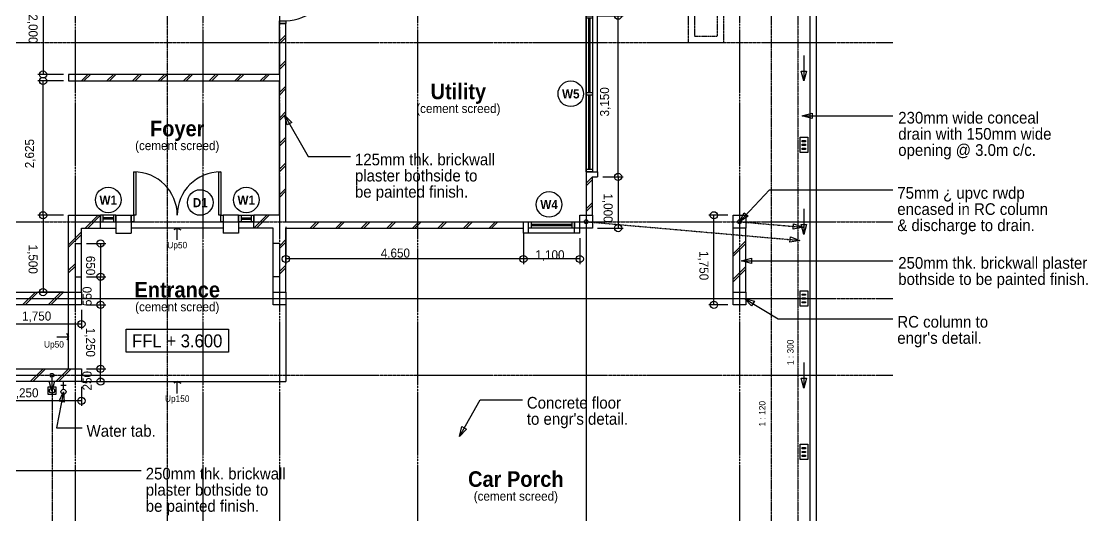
# Model space of a CAD drawing. Header units: inches. Extents: x 1543 to 314687, y -56168 to -771.
# Drawn here: x 20012 to 40874, y -24015 to -14356 of the extents above; entities that cross this region are included whole.
import ezdxf

# ---------------------------------------------------------------- set-up
doc = ezdxf.new("R2010")
doc.units = ezdxf.units.IN
doc.header["$MEASUREMENT"] = 0
for name, pattern in [('PC_DASH_2', [0.638889, 0.277778, -0.083333, 0.055556, -0.083333, 0.055556, -0.083333]), ('PC_DASH_3', [0.069444, 0.027778, -0.041667]), ('PC_DASH_4', [0.055556, 0.027778, -0.027778])]:
    doc.linetypes.add(name, pattern=pattern)
for name, color, linetype in [('Boundary Line', 7, 'Continuous'), ('Existing works', 7, 'Continuous'), ('Grid Line', 7, 'Continuous'), ('Ground Floor Plan', 7, 'Continuous'), ('Text', 7, 'Continuous')]:
    doc.layers.add(name, color=color, linetype=linetype)

# ---------------------------------------------------------------- blocks, each defined once
blk = doc.blocks.new('PD_914119')
at = {"layer": 'Grid Line', "color": 12, "true_color": 0xdc0806}
blk.add_line((33562, -19896), (33562, -18146), dxfattribs=at)
for centre in [(33562, -18146), (33562, -19896)]:
    blk.add_circle(centre, 70.6, dxfattribs=at)
at = {"layer": 'Grid Line', "color": 7, "insert": (33456, -19129), "char_height": 177.49, "width": 635, "attachment_point": 2, "rotation": 270}
blk.add_mtext('\\pxsm0.83;\\fHelvetica|b0|i0|c0|p177.4913;\\W0.92;1,750', dxfattribs=at)
blk = doc.blocks.new('PD_914118')
at = {"layer": 'Grid Line', "color": 12, "true_color": 0xdc0806}
for p, q in [((33837, -18146), (33462, -18146)), ((33837, -19896), (33462, -19896))]:
    blk.add_line(p, q, dxfattribs=at)
at = {"layer": 'Grid Line'}
blk.add_blockref('PD_914119', (0, 0), dxfattribs=at)
blk = doc.blocks.new('PD_914133')
at = {"layer": 'Grid Line', "color": 12, "true_color": 0xdc0806}
blk.add_line((21562, -19896), (21562, -19346), dxfattribs=at)
for centre in [(21562, -19346), (21562, -19896)]:
    blk.add_circle(centre, 70.6, dxfattribs=at)
at = {"layer": 'Grid Line', "color": 7, "insert": (21209, -19729), "char_height": 177.49, "width": 423.33, "attachment_point": 2, "rotation": 90}
blk.add_mtext('\\pxsm0.83;\\fHelvetica|b0|i0|c0|p177.4913;\\W0.92;550', dxfattribs=at)
blk = doc.blocks.new('PD_914132')
at = {"layer": 'Grid Line', "color": 12, "true_color": 0xdc0806}
for p, q in [((21287, -19346), (21662, -19346)), ((21287, -19896), (21662, -19896))]:
    blk.add_line(p, q, dxfattribs=at)
at = {"layer": 'Grid Line'}
blk.add_blockref('PD_914133', (0, 0), dxfattribs=at)
blk = doc.blocks.new('PD_914135')
at = {"layer": 'Grid Line', "color": 12, "true_color": 0xdc0806}
blk.add_line((21187, -20271), (19437, -20271), dxfattribs=at)
for centre in [(19437, -20271), (21187, -20271)]:
    blk.add_circle(centre, 70.6, dxfattribs=at)
at = {"layer": 'Grid Line', "color": 7, "insert": (20312, -20026), "char_height": 177.49, "width": 635, "attachment_point": 2}
blk.add_mtext('\\pxsm0.83;\\fHelvetica|b0|i0|c0|p177.4913;\\W0.92;1,750', dxfattribs=at)
blk = doc.blocks.new('PD_914134')
at = {"layer": 'Grid Line', "color": 12, "true_color": 0xdc0806}
for p, q in [((19437, -19996), (19437, -20371)), ((21187, -19996), (21187, -20371))]:
    blk.add_line(p, q, dxfattribs=at)
at = {"layer": 'Grid Line'}
blk.add_blockref('PD_914135', (0, 0), dxfattribs=at)
blk = doc.blocks.new('PD_914137')
at = {"layer": 'Grid Line', "color": 12, "true_color": 0xdc0806}
blk.add_line((21562, -18696), (21562, -19346), dxfattribs=at)
for centre in [(21562, -18696), (21562, -19346)]:
    blk.add_circle(centre, 70.6, dxfattribs=at)
at = {"layer": 'Grid Line', "color": 7, "insert": (21456, -19129), "char_height": 177.49, "width": 423.33, "attachment_point": 2, "rotation": 270}
blk.add_mtext('\\pxsm0.83;\\fHelvetica|b0|i0|c0|p177.4913;\\W0.92;650', dxfattribs=at)
blk = doc.blocks.new('PD_914136')
at = {"layer": 'Grid Line', "color": 12, "true_color": 0xdc0806}
for p, q in [((21287, -18696), (21662, -18696)), ((21287, -19346), (21662, -19346))]:
    blk.add_line(p, q, dxfattribs=at)
at = {"layer": 'Grid Line'}
blk.add_blockref('PD_914137', (0, 0), dxfattribs=at)
blk = doc.blocks.new('PD_914139')
at = {"layer": 'Grid Line', "color": 12, "true_color": 0xdc0806}
blk.add_line((21562, -19896), (21562, -21146), dxfattribs=at)
for centre in [(21562, -19896), (21562, -21146)]:
    blk.add_circle(centre, 70.6, dxfattribs=at)
at = {"layer": 'Grid Line', "color": 7, "insert": (21456, -20629), "char_height": 177.49, "width": 635, "attachment_point": 2, "rotation": 270}
blk.add_mtext('\\pxsm0.83;\\fHelvetica|b0|i0|c0|p177.4913;\\W0.92;1,250', dxfattribs=at)
blk = doc.blocks.new('PD_914138')
at = {"layer": 'Grid Line', "color": 12, "true_color": 0xdc0806}
for p, q in [((21287, -19896), (21662, -19896)), ((21287, -21146), (21662, -21146))]:
    blk.add_line(p, q, dxfattribs=at)
at = {"layer": 'Grid Line'}
blk.add_blockref('PD_914139', (0, 0), dxfattribs=at)
blk = doc.blocks.new('PD_914141')
at = {"layer": 'Grid Line', "color": 12, "true_color": 0xdc0806}
blk.add_line((21187, -21771), (18937, -21771), dxfattribs=at)
for centre in [(18937, -21771), (21187, -21771)]:
    blk.add_circle(centre, 70.6, dxfattribs=at)
at = {"layer": 'Grid Line', "color": 7, "insert": (20062, -21526), "char_height": 177.49, "width": 635, "attachment_point": 2}
blk.add_mtext('\\pxsm0.83;\\fHelvetica|b0|i0|c0|p177.4913;\\W0.92;2,250', dxfattribs=at)
blk = doc.blocks.new('PD_914140')
at = {"layer": 'Grid Line', "color": 12, "true_color": 0xdc0806}
for p, q in [((18937, -21496), (18937, -21871)), ((21187, -21496), (21187, -21871))]:
    blk.add_line(p, q, dxfattribs=at)
at = {"layer": 'Grid Line'}
blk.add_blockref('PD_914141', (0, 0), dxfattribs=at)
blk = doc.blocks.new('PD_914143')
at = {"layer": 'Grid Line', "color": 12, "true_color": 0xdc0806}
blk.add_line((21562, -21396), (21562, -21146), dxfattribs=at)
for centre in [(21562, -21146), (21562, -21396)]:
    blk.add_circle(centre, 70.6, dxfattribs=at)
at = {"layer": 'Grid Line', "color": 7, "insert": (21209, -21379), "char_height": 177.49, "width": 423.33, "attachment_point": 2, "rotation": 90}
blk.add_mtext('\\pxsm0.83;\\fHelvetica|b0|i0|c0|p177.4913;\\W0.92;250', dxfattribs=at)
blk = doc.blocks.new('PD_914142')
at = {"layer": 'Grid Line', "color": 12, "true_color": 0xdc0806}
for p, q in [((21287, -21146), (21662, -21146)), ((21287, -21396), (21662, -21396))]:
    blk.add_line(p, q, dxfattribs=at)
at = {"layer": 'Grid Line'}
blk.add_blockref('PD_914143', (0, 0), dxfattribs=at)
blk = doc.blocks.new('PD_914145')
at = {"layer": 'Grid Line', "color": 12, "true_color": 0xdc0806}
blk.add_line((31687, -17396), (31687, -18396), dxfattribs=at)
for centre in [(31687, -17396), (31687, -18396)]:
    blk.add_circle(centre, 70.6, dxfattribs=at)
at = {"layer": 'Grid Line', "color": 7, "insert": (31581, -18004), "char_height": 177.49, "width": 635, "attachment_point": 2, "rotation": 270}
blk.add_mtext('\\pxsm0.83;\\fHelvetica|b0|i0|c0|p177.4913;\\W0.92;1,000', dxfattribs=at)
blk = doc.blocks.new('PD_914144')
at = {"layer": 'Grid Line', "color": 12, "true_color": 0xdc0806}
for p, q in [((31387, -17396), (31787, -17396)), ((31287, -18396), (31787, -18396))]:
    blk.add_line(p, q, dxfattribs=at)
at = {"layer": 'Grid Line'}
blk.add_blockref('PD_914145', (0, 0), dxfattribs=at)
blk = doc.blocks.new('PD_914147')
at = {"layer": 'Grid Line', "color": 12, "true_color": 0xdc0806}
blk.add_line((31687, -17396), (31687, -14246), dxfattribs=at)
for centre in [(31687, -14246), (31687, -17396)]:
    blk.add_circle(centre, 70.6, dxfattribs=at)
at = {"layer": 'Grid Line', "color": 7, "insert": (31334, -15929), "char_height": 177.49, "width": 635, "attachment_point": 2, "rotation": 90}
blk.add_mtext('\\pxsm0.83;\\fHelvetica|b0|i0|c0|p177.4913;\\W0.92;3,150', dxfattribs=at)
blk = doc.blocks.new('PD_914146')
at = {"layer": 'Grid Line', "color": 12, "true_color": 0xdc0806}
for p, q in [((31287, -14246), (31787, -14246)), ((31387, -17396), (31787, -17396))]:
    blk.add_line(p, q, dxfattribs=at)
at = {"layer": 'Grid Line'}
blk.add_blockref('PD_914147', (0, 0), dxfattribs=at)
blk = doc.blocks.new('PD_914159')
at = {"layer": 'Grid Line', "color": 12, "true_color": 0xdc0806}
blk.add_line((20437, -13396), (20437, -15396), dxfattribs=at)
for centre in [(20437, -13396), (20437, -15396)]:
    blk.add_circle(centre, 70.6, dxfattribs=at)
at = {"layer": 'Grid Line', "color": 7, "insert": (20331, -14504), "char_height": 177.49, "width": 635, "attachment_point": 2, "rotation": 270}
blk.add_mtext('\\pxsm0.83;\\fHelvetica|b0|i0|c0|p177.4913;\\W0.92;2,000', dxfattribs=at)
blk = doc.blocks.new('PD_914158')
at = {"layer": 'Grid Line', "color": 12, "true_color": 0xdc0806}
for p, q in [((20837, -13396), (20337, -13396)), ((20837, -15396), (20337, -15396))]:
    blk.add_line(p, q, dxfattribs=at)
at = {"layer": 'Grid Line'}
blk.add_blockref('PD_914159', (0, 0), dxfattribs=at)
blk = doc.blocks.new('PD_914165')
at = {"layer": 'Grid Line', "color": 12, "true_color": 0xdc0806}
blk.add_line((20437, -18146), (20437, -15521), dxfattribs=at)
for centre in [(20437, -15521), (20437, -18146)]:
    blk.add_circle(centre, 70.6, dxfattribs=at)
at = {"layer": 'Grid Line', "color": 7, "insert": (20084, -16941), "char_height": 177.49, "width": 635, "attachment_point": 2, "rotation": 90}
blk.add_mtext('\\pxsm0.83;\\fHelvetica|b0|i0|c0|p177.4913;\\W0.92;2,625', dxfattribs=at)
blk = doc.blocks.new('PD_914164')
at = {"layer": 'Grid Line', "color": 12, "true_color": 0xdc0806}
for p, q in [((20837, -15521), (20337, -15521)), ((20837, -18146), (20337, -18146))]:
    blk.add_line(p, q, dxfattribs=at)
at = {"layer": 'Grid Line'}
blk.add_blockref('PD_914165', (0, 0), dxfattribs=at)
blk = doc.blocks.new('PD_914167')
at = {"layer": 'Grid Line', "color": 12, "true_color": 0xdc0806}
blk.add_line((20437, -18146), (20437, -19646), dxfattribs=at)
for centre in [(20437, -18146), (20437, -19646)]:
    blk.add_circle(centre, 70.6, dxfattribs=at)
at = {"layer": 'Grid Line', "color": 7, "insert": (20331, -19004), "char_height": 177.49, "width": 635, "attachment_point": 2, "rotation": 270}
blk.add_mtext('\\pxsm0.83;\\fHelvetica|b0|i0|c0|p177.4913;\\W0.92;1,500', dxfattribs=at)
blk = doc.blocks.new('PD_914166')
at = {"layer": 'Grid Line', "color": 12, "true_color": 0xdc0806}
for p, q in [((20837, -18146), (20337, -18146)), ((20837, -19646), (20337, -19646))]:
    blk.add_line(p, q, dxfattribs=at)
at = {"layer": 'Grid Line'}
blk.add_blockref('PD_914167', (0, 0), dxfattribs=at)
blk = doc.blocks.new('PD_914453')
at = {"layer": 'Ground Floor Plan', "color": 7}
for p, q in [((20887, -21471), (20787, -21471)), ((20837, -21546), (20837, -21396))]:
    blk.add_line(p, q, dxfattribs=at)
blk.add_circle((20837, -21596), 50, dxfattribs=at)
blk = doc.blocks.new('PD_914487')
at = {"layer": 'Ground Floor Plan', "color": 12, "true_color": 0xdc0806}
for p, q in [((30787, -18396), (30787, -18271)), ((30787, -18271), (30837, -18271)), ((30837, -18271), (30837, -18396)), ((30837, -18396), (30787, -18396))]:
    blk.add_line(p, q, dxfattribs=at)
blk = doc.blocks.new('PD_914488')
at = {"layer": 'Ground Floor Plan', "color": 12, "true_color": 0xdc0806}
for p, q in [((29934, -18396), (29934, -18271)), ((29934, -18271), (29984, -18271)), ((29984, -18271), (29984, -18396)), ((29984, -18396), (29934, -18396))]:
    blk.add_line(p, q, dxfattribs=at)
blk = doc.blocks.new('PD_914486')
at = {"layer": 'Ground Floor Plan', "color": 12, "true_color": 0xdc0806}
for p, q in [((29935, -18271), (30835, -18271)), ((29983, -18321), (30788, -18321)), ((29983, -18347), (30788, -18347)), ((30835, -18396), (29935, -18396))]:
    blk.add_line(p, q, dxfattribs=at)
at = {"layer": 'Ground Floor Plan'}
for name in ['PD_914488', 'PD_914487']:
    blk.add_blockref(name, (0, 0), dxfattribs=at)
blk = doc.blocks.new('PD_914507')
at = {"layer": 'Ground Floor Plan', "color": 7}
for p, q in [((21612, -18146), (21562, -18146)), ((21562, -18146), (21562, -18271)), ((21612, -18271), (21612, -18146)), ((21562, -18271), (21612, -18271))]:
    blk.add_line(p, q, dxfattribs=at)
blk = doc.blocks.new('PD_914508')
at = {"layer": 'Ground Floor Plan', "color": 7}
for p, q in [((21862, -18146), (21812, -18146)), ((21812, -18146), (21812, -18271)), ((21862, -18271), (21862, -18146)), ((21812, -18271), (21862, -18271))]:
    blk.add_line(p, q, dxfattribs=at)
blk = doc.blocks.new('PD_914506')
at = {"layer": 'Ground Floor Plan', "color": 7}
for p, q in [((21862, -18146), (21562, -18146)), ((21562, -18271), (21862, -18271)), ((21812, -18196), (21612, -18196)), ((21812, -18222), (21612, -18222))]:
    blk.add_line(p, q, dxfattribs=at)
at = {"layer": 'Ground Floor Plan'}
for name in ['PD_914507', 'PD_914508']:
    blk.add_blockref(name, (0, 0), dxfattribs=at)
blk = doc.blocks.new('PD_914510')
at = {"layer": 'Ground Floor Plan', "color": 7}
for p, q in [((24512, -18271), (24512, -18146)), ((24512, -18146), (24562, -18146)), ((24562, -18146), (24562, -18271)), ((24562, -18271), (24512, -18271))]:
    blk.add_line(p, q, dxfattribs=at)
blk = doc.blocks.new('PD_914511')
at = {"layer": 'Ground Floor Plan', "color": 7}
for p, q in [((24262, -18271), (24262, -18146)), ((24262, -18146), (24312, -18146)), ((24312, -18146), (24312, -18271)), ((24312, -18271), (24262, -18271))]:
    blk.add_line(p, q, dxfattribs=at)
blk = doc.blocks.new('PD_914509')
at = {"layer": 'Ground Floor Plan', "color": 7}
for p, q in [((24262, -18146), (24562, -18146)), ((24562, -18271), (24262, -18271)), ((24312, -18196), (24512, -18196)), ((24312, -18222), (24512, -18222))]:
    blk.add_line(p, q, dxfattribs=at)
at = {"layer": 'Ground Floor Plan'}
for name in ['PD_914511', 'PD_914510']:
    blk.add_blockref(name, (0, 0), dxfattribs=at)
blk = doc.blocks.new('PD_914513')
at = {"layer": 'Ground Floor Plan', "color": 7}
for p, q in [((22162, -18146), (22212, -18146)), ((22162, -18271), (22162, -18146)), ((22212, -18146), (22212, -18271)), ((22212, -18271), (22162, -18271))]:
    blk.add_line(p, q, dxfattribs=at)
blk = doc.blocks.new('PD_914514')
at = {"layer": 'Ground Floor Plan', "color": 7}
for p, q in [((23912, -18146), (23962, -18146)), ((23912, -18271), (23912, -18146)), ((23962, -18146), (23962, -18271)), ((23962, -18271), (23912, -18271))]:
    blk.add_line(p, q, dxfattribs=at)
blk = doc.blocks.new('PD_914512')
at = {"layer": 'Ground Floor Plan', "color": 7}
for points in [[(22212, -17296), (22250, -17296), (22250, -18146), (22212, -18146), (22212, -17296)], [(23874, -17296), (23912, -17296), (23912, -18146), (23874, -18146), (23874, -17296)]]:
    blk.add_lwpolyline(points, dxfattribs=at)
for centre, start, end in [((22212, -18146), 0, 90), ((23912, -18146), 90, 180)]:
    blk.add_arc(centre, 850, start, end, dxfattribs=at)
at = {"layer": 'Ground Floor Plan'}
for name in ['PD_914513', 'PD_914514']:
    blk.add_blockref(name, (0, 0), dxfattribs=at)
blk = doc.blocks.new('PD_914516')
at = {"layer": 'Ground Floor Plan', "color": 7}
for p, q in [((25062, -14346), (25187, -14346)), ((25062, -14396), (25062, -14346)), ((25187, -14346), (25187, -14396)), ((25187, -14396), (25062, -14396))]:
    blk.add_line(p, q, dxfattribs=at)
blk = doc.blocks.new('PD_914517')
at = {"layer": 'Ground Floor Plan', "color": 7}
for p, q in [((25187, -13496), (25062, -13496)), ((25062, -13496), (25062, -13546)), ((25062, -13546), (25187, -13546)), ((25187, -13546), (25187, -13496))]:
    blk.add_line(p, q, dxfattribs=at)
blk = doc.blocks.new('PD_914515')
at = {"layer": 'Ground Floor Plan', "color": 7}
blk.add_lwpolyline([(25187, -13546), (25987, -13546), (25987, -13584), (25187, -13584), (25187, -13546)], dxfattribs=at)
blk.add_arc((25187, -13546), 800, 270, 0, dxfattribs=at)
at = {"layer": 'Ground Floor Plan'}
for name in ['PD_914517', 'PD_914516']:
    blk.add_blockref(name, (0, 0), dxfattribs=at)
blk = doc.blocks.new('PD_914524')
at = {"layer": 'Ground Floor Plan', "color": 7}
for q in [(22994, -18428), (23130, -18428)]:
    blk.add_line((23062, -18396), q, dxfattribs=at)
blk = doc.blocks.new('PD_914523')
at = {"layer": 'Ground Floor Plan', "color": 7}
blk.add_line((23062, -18627), (23062, -18396), dxfattribs=at)
at = {"layer": 'Ground Floor Plan'}
blk.add_blockref('PD_914524', (0, 0), dxfattribs=at)
blk = doc.blocks.new('PD_914522')
at = {"layer": 'Ground Floor Plan'}
blk.add_blockref('PD_914523', (0, 0), dxfattribs=at)
at = {"layer": 'Ground Floor Plan', "color": 7, "insert": (23062, -18665), "char_height": 126.78, "width": 423.33, "attachment_point": 2}
blk.add_mtext('\\pxsm0.83;\\fHelvetica|b0|i0|c0|p126.7795;\\W0.92;Up50', dxfattribs=at)
blk = doc.blocks.new('PD_914526')
at = {"layer": 'Ground Floor Plan', "color": 7}
for q in [(22994, -21428), (23130, -21428)]:
    blk.add_line((23062, -21396), q, dxfattribs=at)
blk = doc.blocks.new('PD_914525')
at = {"layer": 'Ground Floor Plan', "color": 7}
blk.add_line((23062, -21627), (23062, -21396), dxfattribs=at)
at = {"layer": 'Ground Floor Plan'}
blk.add_blockref('PD_914526', (0, 0), dxfattribs=at)
blk = doc.blocks.new('PD_914536')
at = {"layer": 'Ground Floor Plan', "color": 7}
for p, q in [((31062, -15796), (31062, -15746)), ((31062, -15746), (31187, -15746)), ((31187, -15796), (31062, -15796)), ((31187, -15746), (31187, -15796))]:
    blk.add_line(p, q, dxfattribs=at)
blk = doc.blocks.new('PD_914537')
at = {"layer": 'Ground Floor Plan', "color": 7}
for p, q in [((31062, -17296), (31062, -17246)), ((31062, -17246), (31187, -17246)), ((31187, -17296), (31062, -17296)), ((31187, -17246), (31187, -17296))]:
    blk.add_line(p, q, dxfattribs=at)
blk = doc.blocks.new('PD_914538')
at = {"layer": 'Ground Floor Plan', "color": 7}
for p, q in [((31062, -14296), (31062, -14246)), ((31062, -14246), (31187, -14246)), ((31187, -14296), (31062, -14296)), ((31187, -14246), (31187, -14296))]:
    blk.add_line(p, q, dxfattribs=at)
blk = doc.blocks.new('PD_914535')
at = {"layer": 'Ground Floor Plan', "color": 7}
for p, q in [((31062, -17296), (31062, -14246)), ((31111, -14296), (31111, -15746)), ((31137, -14296), (31137, -15746)), ((31187, -14246), (31187, -17296)), ((31111, -15796), (31111, -17246)), ((31137, -15796), (31137, -17246))]:
    blk.add_line(p, q, dxfattribs=at)
at = {"layer": 'Ground Floor Plan'}
for name in ['PD_914538', 'PD_914536', 'PD_914537']:
    blk.add_blockref(name, (0, 0), dxfattribs=at)
blk = doc.blocks.new('PD_914541')
at = {"layer": 'Ground Floor Plan', "color": 7, "linetype": 'PC_DASH_3'}
blk.add_line((22862, -4071), (22862, -26271), dxfattribs=at)
blk = doc.blocks.new('PD_914557')
at = {"layer": 'Ground Floor Plan', "color": 7}
for points in [[(35397, -22621), (35397, -22921), (35247, -22921), (35247, -22621), (35397, -22621)], [(35357, -22709), (35287, -22709), (35287, -22684), (35357, -22684), (35357, -22709)], [(35357, -22784), (35287, -22784), (35287, -22759), (35357, -22759), (35357, -22784)], [(35357, -22859), (35287, -22859), (35287, -22834), (35357, -22834), (35357, -22859)]]:
    blk.add_lwpolyline(points, dxfattribs=at)
blk = doc.blocks.new('PD_914558')
at = {"layer": 'Ground Floor Plan', "color": 7}
for points in [[(35397, -19621), (35397, -19921), (35247, -19921), (35247, -19621), (35397, -19621)], [(35357, -19709), (35287, -19709), (35287, -19684), (35357, -19684), (35357, -19709)], [(35357, -19784), (35287, -19784), (35287, -19759), (35357, -19759), (35357, -19784)], [(35357, -19859), (35287, -19859), (35287, -19834), (35357, -19834), (35357, -19859)]]:
    blk.add_lwpolyline(points, dxfattribs=at)
blk = doc.blocks.new('PD_914559')
at = {"layer": 'Ground Floor Plan', "color": 7}
for p, q in [((20287, -19646), (20037, -19896)), ((20337, -19646), (20087, -19896))]:
    blk.add_line(p, q, dxfattribs=at)
blk = doc.blocks.new('PD_914560')
at = {"layer": 'Ground Floor Plan', "color": 7}
for p, q in [((20437, -21146), (20187, -21396)), ((20487, -21146), (20237, -21396))]:
    blk.add_line(p, q, dxfattribs=at)
blk = doc.blocks.new('PD_914561')
at = {"layer": 'Ground Floor Plan', "color": 7}
for p, q in [((20787, -19646), (20537, -19896)), ((20837, -19646), (20587, -19896))]:
    blk.add_line(p, q, dxfattribs=at)
blk = doc.blocks.new('PD_914562')
at = {"layer": 'Ground Floor Plan', "color": 7}
for p, q in [((20937, -21146), (20687, -21396)), ((20987, -21146), (20737, -21396))]:
    blk.add_line(p, q, dxfattribs=at)
blk = doc.blocks.new('PD_914564')
at = {"layer": 'Ground Floor Plan', "color": 7}
for p, q in [((27162, -18396), (27287, -18271)), ((27212, -18396), (27337, -18271))]:
    blk.add_line(p, q, dxfattribs=at)
blk = doc.blocks.new('PD_914565')
at = {"layer": 'Ground Floor Plan', "color": 7}
for p, q in [((25062, -16246), (25187, -16121)), ((25062, -16296), (25187, -16171))]:
    blk.add_line(p, q, dxfattribs=at)
blk = doc.blocks.new('PD_914566')
at = {"layer": 'Ground Floor Plan', "color": 7}
for p, q in [((24187, -15521), (24312, -15396)), ((24237, -15521), (24362, -15396))]:
    blk.add_line(p, q, dxfattribs=at)
blk = doc.blocks.new('PD_914567')
at = {"layer": 'Ground Floor Plan', "color": 7}
for p, q in [((26662, -18396), (26787, -18271)), ((26712, -18396), (26837, -18271))]:
    blk.add_line(p, q, dxfattribs=at)
blk = doc.blocks.new('PD_914568')
at = {"layer": 'Ground Floor Plan', "color": 7}
for p, q in [((25062, -16746), (25187, -16621)), ((25062, -16796), (25187, -16671))]:
    blk.add_line(p, q, dxfattribs=at)
blk = doc.blocks.new('PD_914569')
at = {"layer": 'Ground Floor Plan', "color": 7}
for p, q in [((23687, -15521), (23812, -15396)), ((23737, -15521), (23862, -15396))]:
    blk.add_line(p, q, dxfattribs=at)
blk = doc.blocks.new('PD_914570')
at = {"layer": 'Ground Floor Plan', "color": 7}
for p, q in [((27662, -18396), (27787, -18271)), ((27712, -18396), (27837, -18271))]:
    blk.add_line(p, q, dxfattribs=at)
blk = doc.blocks.new('PD_914571')
at = {"layer": 'Ground Floor Plan', "color": 12, "true_color": 0xdc0806}
for p, q in [((25062, -15746), (25187, -15621)), ((25062, -15796), (25187, -15671))]:
    blk.add_line(p, q, dxfattribs=at)
blk = doc.blocks.new('PD_914572')
at = {"layer": 'Ground Floor Plan', "color": 7}
for p, q in [((24687, -15521), (24812, -15396)), ((24737, -15521), (24862, -15396))]:
    blk.add_line(p, q, dxfattribs=at)
blk = doc.blocks.new('PD_914573')
at = {"layer": 'Ground Floor Plan', "color": 7}
for p, q in [((26162, -18396), (26287, -18271)), ((26212, -18396), (26337, -18271))]:
    blk.add_line(p, q, dxfattribs=at)
blk = doc.blocks.new('PD_914574')
at = {"layer": 'Ground Floor Plan', "color": 7}
for p, q in [((25062, -17246), (25187, -17121)), ((25062, -17296), (25187, -17171))]:
    blk.add_line(p, q, dxfattribs=at)
blk = doc.blocks.new('PD_914575')
at = {"layer": 'Ground Floor Plan', "color": 7}
for p, q in [((23187, -15521), (23312, -15396)), ((23237, -15521), (23362, -15396))]:
    blk.add_line(p, q, dxfattribs=at)
blk = doc.blocks.new('PD_914576')
at = {"layer": 'Ground Floor Plan', "color": 7}
for p, q in [((22687, -15521), (22812, -15396)), ((22737, -15521), (22862, -15396))]:
    blk.add_line(p, q, dxfattribs=at)
blk = doc.blocks.new('PD_914577')
at = {"layer": 'Ground Floor Plan', "color": 7}
for p, q in [((22187, -15521), (22312, -15396)), ((22237, -15521), (22362, -15396))]:
    blk.add_line(p, q, dxfattribs=at)
blk = doc.blocks.new('PD_914578')
at = {"layer": 'Ground Floor Plan', "color": 7}
for p, q in [((21687, -15521), (21812, -15396)), ((21737, -15521), (21862, -15396))]:
    blk.add_line(p, q, dxfattribs=at)
blk = doc.blocks.new('PD_914579')
at = {"layer": 'Ground Floor Plan', "color": 7}
for p, q in [((21187, -15521), (21312, -15396)), ((21237, -15521), (21362, -15396))]:
    blk.add_line(p, q, dxfattribs=at)
blk = doc.blocks.new('PD_914580')
at = {"layer": 'Ground Floor Plan', "color": 7}
for p, q in [((25662, -18396), (25787, -18271)), ((25712, -18396), (25837, -18271))]:
    blk.add_line(p, q, dxfattribs=at)
blk = doc.blocks.new('PD_914581')
at = {"layer": 'Ground Floor Plan', "color": 7}
for p, q in [((25062, -17746), (25187, -17621)), ((25062, -17796), (25187, -17671))]:
    blk.add_line(p, q, dxfattribs=at)
blk = doc.blocks.new('PD_914582')
at = {"layer": 'Ground Floor Plan', "color": 7}
for p, q in [((28162, -18396), (28287, -18271)), ((28212, -18396), (28337, -18271))]:
    blk.add_line(p, q, dxfattribs=at)
blk = doc.blocks.new('PD_914583')
at = {"layer": 'Ground Floor Plan', "color": 12, "true_color": 0xdc0806}
for p, q in [((25062, -15246), (25187, -15121)), ((25062, -15296), (25187, -15171))]:
    blk.add_line(p, q, dxfattribs=at)
blk = doc.blocks.new('PD_914584')
at = {"layer": 'Ground Floor Plan', "color": 7}
for p, q in [((28662, -18396), (28787, -18271)), ((28712, -18396), (28837, -18271))]:
    blk.add_line(p, q, dxfattribs=at)
blk = doc.blocks.new('PD_914585')
at = {"layer": 'Ground Floor Plan', "color": 7}
for p, q in [((25062, -14746), (25187, -14621)), ((25062, -14796), (25187, -14671))]:
    blk.add_line(p, q, dxfattribs=at)
blk = doc.blocks.new('PD_914588')
at = {"layer": 'Ground Floor Plan', "color": 7}
for p, q in [((31187, -17396), (31062, -17521)), ((31187, -17446), (31062, -17571))]:
    blk.add_line(p, q, dxfattribs=at)
blk = doc.blocks.new('PD_914589')
at = {"layer": 'Ground Floor Plan', "color": 7}
for p, q in [((29162, -18396), (29287, -18271)), ((29212, -18396), (29337, -18271))]:
    blk.add_line(p, q, dxfattribs=at)
blk = doc.blocks.new('PD_914592')
at = {"layer": 'Ground Floor Plan', "color": 7}
for p, q in [((31187, -17896), (31062, -18021)), ((31187, -17946), (31062, -18071))]:
    blk.add_line(p, q, dxfattribs=at)
blk = doc.blocks.new('PD_914639')
at = {"layer": 'Ground Floor Plan', "color": 7}
for p, q in [((25062, -18746), (25187, -18621)), ((25062, -18796), (25187, -18671))]:
    blk.add_line(p, q, dxfattribs=at)
blk = doc.blocks.new('PD_914640')
at = {"layer": 'Ground Floor Plan', "color": 7}
for p, q in [((25062, -19246), (25187, -19121)), ((25062, -19296), (25187, -19171))]:
    blk.add_line(p, q, dxfattribs=at)
blk = doc.blocks.new('PD_914641')
at = {"layer": 'Ground Floor Plan', "color": 7}
for p, q in [((20937, -18721), (21187, -18471)), ((20937, -18771), (21187, -18521))]:
    blk.add_line(p, q, dxfattribs=at)
blk = doc.blocks.new('PD_914642')
at = {"layer": 'Ground Floor Plan', "color": 7}
for p, q in [((21512, -18146), (21262, -18396)), ((21562, -18146), (21312, -18396))]:
    blk.add_line(p, q, dxfattribs=at)
blk = doc.blocks.new('PD_914643')
at = {"layer": 'Ground Floor Plan', "color": 7}
for p, q in [((24812, -18146), (24562, -18396)), ((24862, -18146), (24612, -18396))]:
    blk.add_line(p, q, dxfattribs=at)
blk = doc.blocks.new('PD_914644')
at = {"layer": 'Ground Floor Plan', "color": 7}
for p, q in [((20937, -19221), (21062, -19096)), ((20937, -19271), (21062, -19146))]:
    blk.add_line(p, q, dxfattribs=at)
blk = doc.blocks.new('PD_914652')
at = {"layer": 'Ground Floor Plan', "color": 7}
for points in [[(35397, -16621), (35397, -16921), (35247, -16921), (35247, -16621), (35397, -16621)], [(35357, -16709), (35287, -16709), (35287, -16684), (35357, -16684), (35357, -16709)], [(35357, -16784), (35287, -16784), (35287, -16759), (35357, -16759), (35357, -16784)], [(35357, -16859), (35287, -16859), (35287, -16834), (35357, -16834), (35357, -16859)]]:
    blk.add_lwpolyline(points, dxfattribs=at)
blk = doc.blocks.new('PD_914653')
at = {"layer": 'Ground Floor Plan', "color": 7}
for p, q in [((33937, -18896), (34187, -18646)), ((33937, -18946), (34187, -18696))]:
    blk.add_line(p, q, dxfattribs=at)
blk = doc.blocks.new('PD_914654')
at = {"layer": 'Ground Floor Plan', "color": 7}
for p, q in [((33937, -19396), (34187, -19146)), ((33937, -19446), (34187, -19196))]:
    blk.add_line(p, q, dxfattribs=at)
blk = doc.blocks.new('PD_914658')
at = {"layer": 'Ground Floor Plan', "color": 7}
blk.add_lwpolyline([(22062, -20371), (24062, -20371), (24062, -20821), (22062, -20821), (22062, -20371)], dxfattribs=at)
at = {"layer": 'Ground Floor Plan', "color": 7, "insert": (23062, -20473), "char_height": 253.56, "width": 1905, "attachment_point": 2}
blk.add_mtext('\\pxsm0.83;\\fHelvetica|b0|i0|c0|p253.5590;\\W0.92;FFL + 3.600', dxfattribs=at)
blk = doc.blocks.new('PD_914665')
at = {"layer": 'Ground Floor Plan', "color": 7}
for q in [(20905, -20453), (20905, -20589)]:
    blk.add_line((20937, -20521), q, dxfattribs=at)
blk = doc.blocks.new('PD_914664')
at = {"layer": 'Ground Floor Plan', "color": 7}
blk.add_line((20706, -20521), (20937, -20521), dxfattribs=at)
at = {"layer": 'Ground Floor Plan'}
blk.add_blockref('PD_914665', (0, 0), dxfattribs=at)
blk = doc.blocks.new('PD_914705')
at = {"layer": 'Ground Floor Plan', "color": 7}
blk.add_lwpolyline([(20537, -21496), (20687, -21496), (20687, -21646), (20537, -21646), (20537, -21496)], dxfattribs=at)
blk.add_circle((20612, -21571), 50, dxfattribs=at)
blk = doc.blocks.new('PD_914723')
at = {"layer": 'Ground Floor Plan', "color": 12, "true_color": 0xdc0806}
for p, q in [((29835, -18271), (29935, -18271)), ((29835, -18496), (29835, -18271)), ((29935, -18496), (29935, -18271)), ((29935, -18496), (29835, -18496))]:
    blk.add_line(p, q, dxfattribs=at)
blk = doc.blocks.new('PD_914725')
at = {"layer": 'Ground Floor Plan', "color": 12, "true_color": 0xdc0806}
blk.add_line((29835, -19000), (25187, -19000), dxfattribs=at)
for centre in [(25187, -19000), (29835, -19000)]:
    blk.add_circle(centre, 70.6, dxfattribs=at)
at = {"layer": 'Ground Floor Plan', "color": 7, "insert": (27330, -18795), "char_height": 177.49, "width": 635, "attachment_point": 2}
blk.add_mtext('\\pxsm0.83;\\fHelvetica|b0|i0|c0|p177.4913;\\W0.92;4.650', dxfattribs=at)
blk = doc.blocks.new('PD_914724')
at = {"layer": 'Ground Floor Plan', "color": 12, "true_color": 0xdc0806}
for p, q in [((25187, -18371), (25187, -19100)), ((29835, -18496), (29835, -19100))]:
    blk.add_line(p, q, dxfattribs=at)
at = {"layer": 'Ground Floor Plan'}
blk.add_blockref('PD_914725', (0, 0), dxfattribs=at)
blk = doc.blocks.new('PD_914727')
at = {"layer": 'Ground Floor Plan', "color": 12, "true_color": 0xdc0806}
blk.add_line((30937, -19000), (29835, -19000), dxfattribs=at)
for centre in [(29835, -19000), (30937, -19000)]:
    blk.add_circle(centre, 70.6, dxfattribs=at)
at = {"layer": 'Ground Floor Plan', "color": 7, "insert": (30353, -18829), "char_height": 177.49, "width": 635, "attachment_point": 2}
blk.add_mtext('\\pxsm0.83;\\fHelvetica|b0|i0|c0|p177.4913;\\W0.92;1,100', dxfattribs=at)
blk = doc.blocks.new('PD_914726')
at = {"layer": 'Ground Floor Plan', "color": 12, "true_color": 0xdc0806}
for p, q in [((29835, -18596), (29835, -19100)), ((30937, -18596), (30937, -19100))]:
    blk.add_line(p, q, dxfattribs=at)
at = {"layer": 'Ground Floor Plan'}
blk.add_blockref('PD_914727', (0, 0), dxfattribs=at)
blk = doc.blocks.new('PD_915060')
at = {"layer": 'Text', "color": 7}
blk.add_circle((30762, -15771), 250, dxfattribs=at)
at = {"layer": 'Text', "color": 7, "insert": (30762, -15685), "char_height": 177.49, "width": 388.06, "attachment_point": 2}
blk.add_mtext('\\pxsm0.83;\\fHelvetica|b1|i0|c0|p177.4913;\\W0.92;W5', dxfattribs=at)
blk = doc.blocks.new('PD_915061')
at = {"layer": 'Text', "color": 12, "true_color": 0xdc0806}
blk.add_circle((30337, -17933), 250, dxfattribs=at)
at = {"layer": 'Text', "color": 12, "true_color": 0xdc0806, "insert": (30337, -17847), "char_height": 177.49, "width": 388.06, "attachment_point": 2}
blk.add_mtext('\\pxsm0.83;\\fHelvetica|b1|i0|c0|p177.4913;\\W0.92;W4', dxfattribs=at)
blk = doc.blocks.new('PD_915062')
at = {"layer": 'Text', "color": 7}
blk.add_circle((21712, -17846), 250, dxfattribs=at)
at = {"layer": 'Text', "color": 7, "insert": (21712, -17760), "char_height": 177.49, "width": 388.06, "attachment_point": 2}
blk.add_mtext('\\pxsm0.83;\\fHelvetica|b1|i0|c0|p177.4913;\\W0.92;W1', dxfattribs=at)
blk = doc.blocks.new('PD_915063')
at = {"layer": 'Text', "color": 7}
blk.add_circle((24412, -17846), 250, dxfattribs=at)
at = {"layer": 'Text', "color": 7, "insert": (24412, -17760), "char_height": 177.49, "width": 388.06, "attachment_point": 2}
blk.add_mtext('\\pxsm0.83;\\fHelvetica|b1|i0|c0|p177.4913;\\W0.92;W1', dxfattribs=at)
blk = doc.blocks.new('PD_915064')
at = {"layer": 'Text', "color": 7}
blk.add_circle((23512, -17896), 250, dxfattribs=at)
at = {"layer": 'Text', "color": 7, "insert": (23512, -17810), "char_height": 177.49, "width": 317.5, "attachment_point": 2}
blk.add_mtext('\\pxsm0.83;\\fHelvetica|b1|i0|c0|p177.4913;\\W0.92;D1', dxfattribs=at)
blk = doc.blocks.new('PD_915086')
at = {"layer": 'Text', "color": 7}
blk.add_line((35291, -16201), (37062, -16201), dxfattribs=at)
blk.add_lwpolyline([(35484, -16253), (35291, -16201), (35484, -16149), (35484, -16253)], dxfattribs=at)
at = {"layer": 'Text', "color": 7, "insert": (37168, -16125), "char_height": 228.2, "width": 3245.56, "attachment_point": 1}
blk.add_mtext('\\pxsm0.83;\\fHelvetica|b0|i0|c0|p228.2031;\\W0.92;230mm wide conceal\\Pdrain with 150mm wide\\Popening @ 3.0m c/c.', dxfattribs=at)
blk = doc.blocks.new('PD_915094')
at = {"layer": 'Text', "color": 7}
for points in [[(34162, -19771), (34816, -20167), (37062, -20167)], [(34300, -19915), (34162, -19771), (34354, -19827), (34300, -19915)]]:
    blk.add_lwpolyline(points, dxfattribs=at)
at = {"layer": 'Text', "color": 7, "insert": (37150, -20113), "char_height": 228.2, "width": 1940.28, "attachment_point": 1}
blk.add_mtext("\\pxsm0.83;\\fHelvetica|b0|i0|c0|p228.2031;\\W0.92;RC column to\\Pengr's detail.", dxfattribs=at)
blk = doc.blocks.new('PD_915098')
at = {"layer": 'Text', "color": 7}
for points in [[(25162, -16188), (25624, -16996), (26450, -16996)], [(25213, -16381), (25162, -16188), (25303, -16330), (25213, -16381)]]:
    blk.add_lwpolyline(points, dxfattribs=at)
at = {"layer": 'Text', "color": 7, "insert": (26539, -16941), "char_height": 228.2, "width": 2963.33, "attachment_point": 1}
blk.add_mtext('\\pxsm0.83;\\fHelvetica|b0|i0|c0|p228.2031;\\W0.92;125mm thk. brickwall\\Pplaster bothside to\\Pbe painted finish.', dxfattribs=at)
blk = doc.blocks.new('PD_915101')
at = {"layer": 'Text', "color": 7}
for points in [[(34062, -18271), (34650, -17650), (37062, -17650)], [(34232, -18166), (34062, -18271), (34157, -18095), (34232, -18166)]]:
    blk.add_lwpolyline(points, dxfattribs=at)
at = {"layer": 'Text', "color": 7, "insert": (37150, -17595), "char_height": 228.2, "width": 3210.28, "attachment_point": 1}
blk.add_mtext('\\pxsm0.83;\\fHelvetica|b0|i0|c0|p228.2031;\\W0.92;75mm ¿ upvc rwdp\\Pencased in RC column\\P& discharge to drain.', dxfattribs=at)
blk = doc.blocks.new('PD_915105')
at = {"layer": 'Text', "color": 7}
for points in [[(28584, -22469), (28986, -21750), (29814, -21750)], [(28723, -22326), (28584, -22469), (28633, -22275), (28723, -22326)]]:
    blk.add_lwpolyline(points, dxfattribs=at)
at = {"layer": 'Text', "color": 7, "insert": (29902, -21695), "char_height": 228.2, "width": 2151.94, "attachment_point": 1}
blk.add_mtext("\\pxsm0.83;\\fHelvetica|b0|i0|c0|p228.2031;\\W0.92;Concrete floor\\Pto engr's detail.", dxfattribs=at)
blk = doc.blocks.new('PD_915108')
at = {"layer": 'Text', "color": 7}
for points in [[(19520, -21323), (19008, -23135), (22358, -23135)], [(19417, -21495), (19520, -21323), (19517, -21523), (19417, -21495)]]:
    blk.add_lwpolyline(points, dxfattribs=at)
at = {"layer": 'Text', "color": 7, "insert": (22446, -23080), "char_height": 228.2, "width": 2963.33, "attachment_point": 1}
blk.add_mtext('\\pxsm0.83;\\fHelvetica|b0|i0|c0|p228.2031;\\W0.92;250mm thk. brickwall\\Pplaster bothside to\\Pbe painted finish.', dxfattribs=at)
blk = doc.blocks.new('PD_915118')
at = {"layer": 'Text', "color": 7}
blk.add_line((34102, -19038), (37062, -19038), dxfattribs=at)
blk.add_lwpolyline([(34295, -19090), (34102, -19038), (34295, -18986), (34295, -19090)], dxfattribs=at)
at = {"layer": 'Text', "color": 7, "insert": (37168, -18962), "char_height": 228.2, "width": 4056.94, "attachment_point": 1}
blk.add_mtext('\\pxsm0.83;\\fHelvetica|b0|i0|c0|p228.2031;\\W0.92;250mm thk. brickwall plaster\\Pbothside to be painted finish.', dxfattribs=at)
blk = doc.blocks.new('PD_915160')
at = {"layer": 'Text', "color": 7}
for points in [[(20837, -21596), (20700, -22300), (21200, -22300)], [(20749, -21776), (20837, -21596), (20851, -21796), (20749, -21776)]]:
    blk.add_lwpolyline(points, dxfattribs=at)
at = {"layer": 'Text', "color": 7, "insert": (21289, -22245), "char_height": 228.2, "width": 1481.67, "attachment_point": 1}
blk.add_mtext('\\pxsm0.83;\\fHelvetica|b0|i0|c0|p228.2031;\\W0.92;Water tab.', dxfattribs=at)
blk = doc.blocks.new('PD_915249')
at = {"layer": 'Existing works', "color": 7, "linetype": 'PC_DASH_3'}
for points in [[(34357, -14021), (32457, -14021), (32457, -12121), (34357, -12121), (34357, -14021)], [(34257, -13921), (32557, -13921), (32557, -12221), (34257, -12221), (34257, -13921)]]:
    blk.add_lwpolyline(points, dxfattribs=at)
for radius in [750, 250, 225]:
    blk.add_circle((33407, -13071), radius, dxfattribs=at)
blk = doc.blocks.new('PD_915250')
at = {"layer": 'Existing works', "color": 7, "linetype": 'PC_DASH_3'}
for p, q in [((33057, -11371), (33757, -11371)), ((33057, -12221), (33057, -11371)), ((33757, -11371), (33757, -12221)), ((33182, -11496), (33632, -11496)), ((33182, -12096), (33182, -11496)), ((33632, -11496), (33632, -12096)), ((33632, -12096), (33182, -12096)), ((33757, -12221), (33057, -12221))]:
    blk.add_line(p, q, dxfattribs=at)
blk = doc.blocks.new('PD_915251')
at = {"layer": 'Existing works', "color": 7, "linetype": 'PC_DASH_3'}
for p, q in [((33757, -13921), (33057, -13921)), ((33057, -13921), (33057, -14771)), ((33757, -14771), (33757, -13921)), ((33632, -14046), (33182, -14046)), ((33182, -14046), (33182, -14646)), ((33632, -14646), (33632, -14046)), ((33057, -14771), (33757, -14771)), ((33182, -14646), (33632, -14646))]:
    blk.add_line(p, q, dxfattribs=at)
blk = doc.blocks.new('PD_915248')
at = {"layer": 'Existing works'}
for name in ['PD_915250', 'PD_915249', 'PD_915251']:
    blk.add_blockref(name, (0, 0), dxfattribs=at)

msp = doc.modelspace()

# ---------------------------------------------------------------- linework, layer by layer
at = {"layer": 'Boundary Line', "color": 108, "linetype": 'PC_DASH_2', "true_color": 0x006411}
for p, q in [((31062, -3031), (31062, -28771)), ((35562, -3031), (35562, -28771)), ((11700, -19771), (35562, -19771))]:
    msp.add_line(p, q, dxfattribs=at)
at = {"layer": 'Grid Line', "color": 12, "linetype": 'PC_DASH_2', "true_color": 0xdc0806}
for p, q in [((21062, -1571), (21062, -29571)), ((23562, -1571), (23562, -29571)), ((25062, -1571), (25062, -29571)), ((27762, -1571), (27762, -29571)), ((31062, -1571), (31062, -29571)), ((34062, -1571), (34062, -29571)), ((4062, -14771), (37062, -14771)), ((4062, -18271), (37062, -18271)), ((4062, -19771), (37062, -19771)), ((4062, -21271), (37062, -21271))]:
    msp.add_line(p, q, dxfattribs=at)
at = {"layer": 'Ground Floor Plan', "color": 7}
for p, q in [((35562, -3031), (35562, -28771)), ((35437, -3156), (35437, -28646)), ((31287, -17296), (31287, -9396)), ((25062, -15396), (25062, -14396)), ((25062, -14396), (25187, -14396)), ((25187, -18271), (25187, -14396)), ((20937, -15396), (20937, -15521)), ((25062, -15396), (20937, -15396)), ((20937, -15521), (25062, -15521)), ((25062, -18146), (25062, -15521)), ((31062, -17296), (31062, -18146)), ((31062, -17296), (31287, -17296)), ((31287, -17296), (31287, -17396)), ((31187, -18146), (31187, -17396)), ((31187, -17396), (31287, -17396)), ((20937, -18146), (21562, -18146)), ((20937, -19646), (20937, -18146)), ((21562, -18396), (21562, -18146)), ((21862, -18146), (22162, -18146)), ((21862, -18146), (21862, -18496)), ((22162, -18146), (22162, -18496)), ((23962, -18146), (23962, -18496)), ((24262, -18146), (23962, -18146)), ((24262, -18146), (24262, -18496)), ((25062, -18146), (24562, -18146)), ((24562, -18396), (24562, -18146)), ((25187, -18271), (29835, -18271)), ((21187, -18396), (21562, -18396)), ((21187, -18696), (21187, -18396)), ((21562, -18396), (21862, -18396)), ((21862, -18496), (22162, -18496)), ((23962, -18396), (22162, -18396)), ((24262, -18496), (23962, -18496)), ((24562, -18396), (24262, -18396)), ((24937, -18396), (24562, -18396)), ((24937, -18696), (24937, -18396)), ((25187, -19646), (25187, -18396)), ((25187, -18396), (29835, -18396)), ((30937, -18396), (30550, -18396)), ((33937, -19646), (33937, -18396)), ((34187, -19646), (34187, -18396)), ((21062, -18696), (21062, -19346)), ((21062, -18696), (21187, -18696)), ((21187, -19346), (21187, -18696)), ((24937, -19346), (24937, -18696)), ((25062, -18696), (24937, -18696)), ((25062, -18696), (25062, -19346)), ((21062, -19346), (21187, -19346)), ((21187, -19646), (21187, -19346)), ((24937, -19646), (24937, -19346)), ((25062, -19346), (24937, -19346)), ((19437, -19646), (20937, -19646)), ((20937, -19896), (19437, -19896)), ((20937, -21146), (20937, -19896)), ((25187, -19896), (25187, -21396)), ((18937, -21146), (21187, -21146)), ((21187, -21146), (21187, -21396)), ((21187, -21396), (18937, -21396)), ((21187, -21396), (25187, -21396))]:
    msp.add_line(p, q, dxfattribs=at)
at = {"layer": 'Ground Floor Plan', "color": 7, "linetype": 'PC_DASH_4'}
msp.add_line((35207, -3386), (35207, -28646), dxfattribs=at)
at = {"layer": 'Ground Floor Plan', "color": 38, "linetype": 'PC_DASH_3', "true_color": 0x552c05}
msp.add_line((34682, -11846), (34682, -29646), dxfattribs=at)
at = {"layer": 'Ground Floor Plan', "color": 172, "true_color": 0x0000d3}
for p, q in [((35322, -15021), (35322, -15521)), ((35322, -18021), (35322, -18521)), ((35322, -21021), (35322, -21521))]:
    msp.add_line(p, q, dxfattribs=at)
at = {"layer": 'Ground Floor Plan', "color": 12, "true_color": 0xdc0806}
for p, q in [((30837, -18496), (30837, -18271)), ((30837, -18271), (30937, -18271)), ((30937, -18496), (30937, -18271)), ((30837, -18496), (29887, -18496)), ((30937, -18496), (30837, -18496))]:
    msp.add_line(p, q, dxfattribs=at)
at = {"layer": 'Ground Floor Plan', "color": 172, "linetype": 'PC_DASH_4', "true_color": 0x0000d3}
for p, q in [((31062, -18271), (35246, -18637)), ((34062, -18271), (35307, -18380))]:
    msp.add_line(p, q, dxfattribs=at)
at = {"layer": 'Ground Floor Plan', "color": 172, "linetype": 'PC_DASH_3', "true_color": 0x0000d3}
for p, q in [((20610, -21272), (20610, -21583)), ((20612, -21571), (20612, -29500))]:
    msp.add_line(p, q, dxfattribs=at)
at = {"layer": 'Ground Floor Plan', "color": 172, "true_color": 0x0000d3}
for points in [[(35374, -15328), (35322, -15521), (35270, -15328), (35374, -15328)], [(35119, -18312), (35307, -18380), (35110, -18415), (35119, -18312)], [(35374, -18328), (35322, -18521), (35270, -18328), (35374, -18328)], [(35058, -18569), (35246, -18637), (35049, -18672), (35058, -18569)], [(20662, -21390), (20610, -21583), (20558, -21390), (20662, -21390)], [(35374, -21328), (35322, -21521), (35270, -21328), (35374, -21328)]]:
    msp.add_lwpolyline(points, dxfattribs=at)
at = {"layer": 'Ground Floor Plan', "color": 7}
for points in [[(30937, -18146), (31187, -18146), (31187, -18396), (30937, -18396), (30937, -18146)], [(34187, -18146), (34187, -18396), (33937, -18396), (33937, -18146), (34187, -18146)], [(20937, -19646), (21187, -19646), (21187, -19896), (20937, -19896), (20937, -19646)], [(24937, -19646), (25187, -19646), (25187, -19896), (24937, -19896), (24937, -19646)], [(34187, -19646), (34187, -19896), (33937, -19896), (33937, -19646), (34187, -19646)]]:
    msp.add_lwpolyline(points, dxfattribs=at)
at = {"layer": 'Ground Floor Plan', "color": 172, "true_color": 0x0000d3}
for centre in [(31062, -18271), (34062, -18271), (20610, -21272)]:
    msp.add_circle(centre, 37.5, dxfattribs=at)

# ---------------------------------------------------------------- block references
at = {"layer": 'Existing works'}
msp.add_blockref('PD_915248', (0, 0), dxfattribs=at)
at = {"layer": 'Grid Line'}
for name in ['PD_914158', 'PD_914146', 'PD_914164', 'PD_914144', 'PD_914166', 'PD_914118', 'PD_914136', 'PD_914132', 'PD_914134', 'PD_914138', 'PD_914142', 'PD_914140']:
    msp.add_blockref(name, (0, 0), dxfattribs=at)
at = {"layer": 'Ground Floor Plan'}
for name in ['PD_914541', 'PD_914515', 'PD_914535', 'PD_914585', 'PD_914583', 'PD_914579', 'PD_914578', 'PD_914577', 'PD_914576', 'PD_914575', 'PD_914569', 'PD_914566', 'PD_914572', 'PD_914571', 'PD_914565', 'PD_914568', 'PD_914652', 'PD_914512', 'PD_914574', 'PD_914588', 'PD_914581', 'PD_914592', 'PD_914642', 'PD_914506', 'PD_914509', 'PD_914643', 'PD_914580', 'PD_914573', 'PD_914567', 'PD_914564', 'PD_914570', 'PD_914582', 'PD_914584', 'PD_914589', 'PD_914723', 'PD_914486', 'PD_914641', 'PD_914522', 'PD_914724', 'PD_914639', 'PD_914726', 'PD_914653', 'PD_914644', 'PD_914640', 'PD_914654', 'PD_914559', 'PD_914561', 'PD_914558', 'PD_914658', 'PD_914664', 'PD_914560', 'PD_914562', 'PD_914453', 'PD_914525', 'PD_914705', 'PD_914557']:
    msp.add_blockref(name, (0, 0), dxfattribs=at)
at = {"layer": 'Text'}
for name in ['PD_915060', 'PD_915098', 'PD_915086', 'PD_915062', 'PD_915064', 'PD_915063', 'PD_915061', 'PD_915101', 'PD_915118', 'PD_915094', 'PD_915108', 'PD_915160', 'PD_915105']:
    msp.add_blockref(name, (0, 0), dxfattribs=at)

# ---------------------------------------------------------------- texts
at = {"layer": 'Ground Floor Plan', "color": 7, "attachment_point": 2}
for s, insert, char_height, width in [('\\pxsm0.83;\\fHelvetica|b1|i0|c0|p304.2708;\\W0.92;Utility', (28562, -15573), 304.27, 1164.17), ('\\pxsm0.83;\\fHelvetica|b0|i0|c0|p177.4913;\\W0.92;(cement screed)', (28562, -15970), 177.49, 1799.17), ('\\pxsm0.83;\\fHelvetica|b1|i0|c0|p304.2708;\\W0.92;Foyer', (23062, -16298), 304.27, 1164.17), ('\\pxsm0.83;\\fHelvetica|b0|i0|c0|p177.4913;\\W0.92;(cement screed)', (23062, -16695), 177.49, 1799.17), ('\\pxsm0.83;\\fHelvetica|b1|i0|c0|p304.2708;\\W0.92;Entrance', (23062, -19448), 304.27, 1799.17), ('\\pxsm0.83;\\fHelvetica|b0|i0|c0|p177.4913;\\W0.92;(cement screed)', (23062, -19845), 177.49, 1799.17), ('\\pxsm0.83;\\fHelvetica|b0|i0|c0|p126.7795;\\W0.92;Up50', (20650, -20604), 126.78, 423.33), ('\\pxsm0.83;\\fHelvetica|b0|i0|c0|p126.7795;\\W0.92;Up150', (23062, -21665), 126.78, 529.17), ('\\pxsm0.83;\\fHelvetica|b1|i0|c0|p304.2708;\\W0.92;Car Porch', (29687, -23148), 304.27, 2010.83), ('\\pxsm0.83;\\fHelvetica|b0|i0|c0|p177.4913;\\W0.92;(cement screed)', (29687, -23545), 177.49, 1799.17)]:
    msp.add_mtext(s, dxfattribs=dict(at, insert=insert, char_height=char_height, width=width))
at = {"layer": 'Ground Floor Plan', "color": 7, "char_height": 126.78, "width": 529.17, "attachment_point": 2, "rotation": 90}
for s, insert in [('\\pxsm0.83;\\fHelvetica|b0|i0|c0|p126.7795;\\W0.92;1 : 300', (34994, -20823)), ('\\pxsm0.83;\\fHelvetica|b0|i0|c0|p126.7795;\\W0.92;1 : 120', (34444, -22023))]:
    msp.add_mtext(s, dxfattribs=dict(at, insert=insert))

doc.saveas('drawing.dxf')
